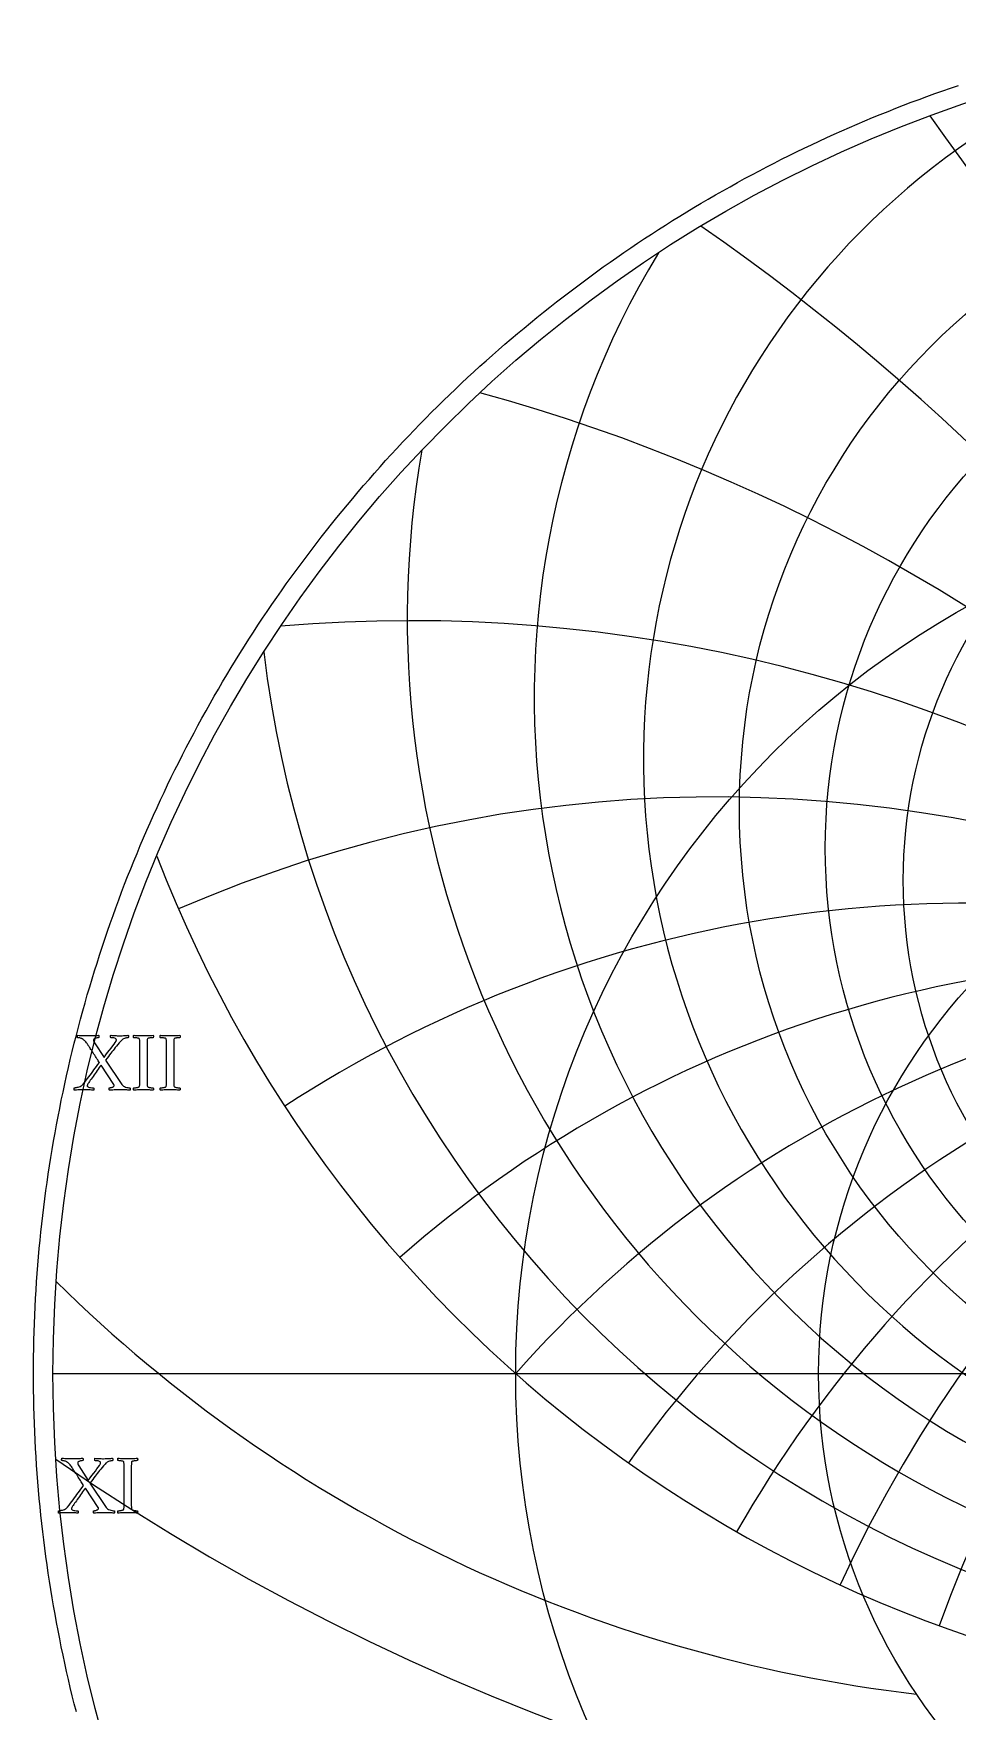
# Model space of a CAD drawing. Header units: millimetres. Extents: x -69 to 69, y -69 to 71.
# Drawn here: x -69.4 to -22.2, y -17.2 to 68.4 of the extents above; entities that cross this region are included whole.
import ezdxf

# ---------------------------------------------------------------- set-up
doc = ezdxf.new("R2010")
doc.units = ezdxf.units.MM
for name, color, linetype in [('CUT_OUTER', 1, 'Continuous'), ('ENGRAVE', 7, 'Continuous'), ('ENGRAVE_FINE', 8, 'Continuous'), ('TEXT', 5, 'Continuous')]:
    doc.layers.add(name, color=color, linetype=linetype)

msp = doc.modelspace()

# ---------------------------------------------------------------- linework, layer by layer
at = {"layer": 'CUT_OUTER'}
msp.add_lwpolyline([(-67.2057, -17.2731), (-67.3105, -16.8604), (-67.4127, -16.4471), (-67.5123, -16.0331), (-67.6094, -15.6186), (-67.704, -15.2034), (-67.796, -14.7877), (-67.8854, -14.3715), (-67.9723, -13.9547), (-68.0567, -13.5373), (-68.1385, -13.1195), (-68.2177, -12.7011), (-68.2943, -12.2823), (-68.3684, -11.863), (-68.4399, -11.4433), (-68.5088, -11.0232), (-68.5752, -10.6026), (-68.639, -10.1816), (-68.7001, -9.7603), (-68.7587, -9.3386), (-68.8147, -8.9165), (-68.8682, -8.4941), (-68.919, -8.0713), (-68.9672, -7.6483), (-69.0128, -7.225), (-69.0559, -6.8014), (-69.0963, -6.3776), (-69.1341, -5.9535), (-69.1694, -5.5292), (-69.202, -5.1046), (-69.232, -4.6799), (-69.2594, -4.255), (-69.2842, -3.83), (-69.3064, -3.4048), (-69.326, -2.9795), (-69.343, -2.5541), (-69.3573, -2.1285), (-69.3691, -1.7029), (-69.3782, -1.2772), (-69.3848, -0.8515), (-69.3887, -0.4258), (-69.39, 0), (-69.3887, 0.4258), (-69.3848, 0.8515), (-69.3782, 1.2772), (-69.3691, 1.7029), (-69.3573, 2.1285), (-69.343, 2.5541), (-69.326, 2.9795), (-69.3064, 3.4048), (-69.2842, 3.83), (-69.2594, 4.255), (-69.232, 4.6799), (-69.202, 5.1046), (-69.1694, 5.5292), (-69.1341, 5.9535), (-69.0963, 6.3776), (-69.0559, 6.8014), (-69.0128, 7.225), (-68.9672, 7.6483), (-68.919, 8.0713), (-68.8682, 8.4941), (-68.8147, 8.9165), (-68.7587, 9.3386), (-68.7001, 9.7603), (-68.639, 10.1816), (-68.5752, 10.6026), (-68.5088, 11.0232), (-68.4399, 11.4433), (-68.3684, 11.863), (-68.2943, 12.2823), (-68.2177, 12.7011), (-68.1385, 13.1195), (-68.0567, 13.5373), (-67.9723, 13.9547), (-67.8854, 14.3715), (-67.796, 14.7877), (-67.704, 15.2034), (-67.6094, 15.6186), (-67.5123, 16.0331), (-67.4127, 16.4471), (-67.3105, 16.8604), (-67.2057, 17.2731), (-67.0985, 17.6851), (-66.9887, 18.0965), (-66.8764, 18.5072), (-66.7616, 18.9172), (-66.6443, 19.3265), (-66.5244, 19.735), (-66.4021, 20.1429), (-66.2772, 20.5499), (-66.1499, 20.9562), (-66.0201, 21.3617), (-65.8878, 21.7664), (-65.753, 22.1702), (-65.6157, 22.5733), (-65.476, 22.9755), (-65.3337, 23.3768), (-65.1891, 23.7772), (-65.042, 24.1768), (-64.8924, 24.5754), (-64.7404, 24.9731), (-64.5859, 25.3699), (-64.429, 25.7657), (-64.2697, 26.1605), (-64.108, 26.5544), (-63.9439, 26.9473), (-63.7773, 27.3391), (-63.6084, 27.7299), (-63.437, 28.1197), (-63.2633, 28.5084), (-63.0872, 28.896), (-62.9087, 29.2826), (-62.7278, 29.668), (-62.5446, 30.0524), (-62.359, 30.4356), (-62.1711, 30.8176), (-61.9808, 31.1985), (-61.7882, 31.5783), (-61.5933, 31.9568), (-61.3961, 32.3341), (-61.1965, 32.7102), (-60.9947, 33.0851), (-60.7905, 33.4587), (-60.5841, 33.8311), (-60.3753, 34.2022), (-60.1643, 34.572), (-59.9511, 34.9405), (-59.7356, 35.3077), (-59.5178, 35.6736), (-59.2978, 36.0381), (-59.0755, 36.4013), (-58.8511, 36.7631), (-58.6244, 37.1235), (-58.3955, 37.4825), (-58.1644, 37.8401), (-57.9311, 38.1963), (-57.6957, 38.551), (-57.458, 38.9043), (-57.2183, 39.2561), (-56.9763, 39.6065), (-56.7322, 39.9553), (-56.486, 40.3027), (-56.2376, 40.6485), (-55.9872, 40.9928), (-55.7346, 41.3356), (-55.4799, 41.6768), (-55.2231, 42.0164), (-54.9643, 42.3545), (-54.7034, 42.6909), (-54.4404, 43.0258), (-54.1754, 43.359), (-53.9083, 43.6906), (-53.6392, 44.0205), (-53.3681, 44.3488), (-53.095, 44.6755), (-52.8198, 45.0004), (-52.5427, 45.3237), (-52.2636, 45.6452), (-51.9826, 45.965), (-51.6996, 46.2831), (-51.4146, 46.5995), (-51.1277, 46.9141), (-50.8389, 47.2269), (-50.5481, 47.538), (-50.2555, 47.8472), (-49.961, 48.1547), (-49.6646, 48.4603), (-49.3663, 48.7642), (-49.0661, 49.0661), (-48.7642, 49.3663), (-48.4603, 49.6646), (-48.1547, 49.961), (-47.8472, 50.2555), (-47.538, 50.5481), (-47.2269, 50.8389), (-46.9141, 51.1277), (-46.5995, 51.4146), (-46.2831, 51.6996), (-45.965, 51.9826), (-45.6452, 52.2636), (-45.3237, 52.5427), (-45.0004, 52.8198), (-44.6755, 53.095), (-44.3488, 53.3681), (-44.0205, 53.6392), (-43.6906, 53.9083), (-43.359, 54.1754), (-43.0258, 54.4404), (-42.6909, 54.7034), (-42.3545, 54.9643), (-42.0164, 55.2231), (-41.6768, 55.4799), (-41.3356, 55.7346), (-40.9928, 55.9872), (-40.6485, 56.2376), (-40.3027, 56.486), (-39.9553, 56.7322), (-39.6065, 56.9763), (-39.2561, 57.2183), (-38.9043, 57.458), (-38.551, 57.6957), (-38.1963, 57.9311), (-37.8401, 58.1644), (-37.4825, 58.3955), (-37.1235, 58.6244), (-36.7631, 58.8511), (-36.4013, 59.0755), (-36.0381, 59.2978), (-35.6736, 59.5178), (-35.3077, 59.7356), (-34.9405, 59.9511), (-34.572, 60.1643), (-34.2022, 60.3753), (-33.8311, 60.5841), (-33.4587, 60.7905), (-33.0851, 60.9947), (-32.7102, 61.1965), (-32.3341, 61.3961), (-31.9568, 61.5933), (-31.5783, 61.7882), (-31.1985, 61.9808), (-30.8176, 62.1711), (-30.4356, 62.359), (-30.0524, 62.5446), (-29.668, 62.7278), (-29.2826, 62.9087), (-28.896, 63.0872), (-28.5084, 63.2633), (-28.1197, 63.437), (-27.7299, 63.6084), (-27.3391, 63.7773), (-26.9473, 63.9439), (-26.5544, 64.108), (-26.1605, 64.2697), (-25.7657, 64.429), (-25.3699, 64.5859), (-24.9731, 64.7404), (-24.5754, 64.8924), (-24.1768, 65.042), (-23.7772, 65.1891), (-23.3768, 65.3337), (-22.9755, 65.476), (-22.5733, 65.6157), (-22.1702, 65.753)], dxfattribs=at)
at = {"layer": 'ENGRAVE'}
msp.add_lwpolyline([(-68.4, 0), (68.4, 0)], dxfattribs=at)
for centre, radius in [((0, 0), 68.4), ((0, 28.8432), 33.3517), ((0, 26.8182), 28.9689), ((0, 25.1801), 24.9848), ((0, 0), 44.7739), ((0, 0), 29.3085)]:
    msp.add_circle(centre, radius, dxfattribs=at)
for centre, radius, start, end in [((0, 31.3587), 38.2501, 111.493933, 68.506067), ((0, 34.5126), 43.8255, 148.806638, 31.193362), ((0, 38.5209), 50.3089, 170.139991, 9.860009), ((0, 43.7121), 58.0444, 186.805648, 353.194352), ((0, 50.6077), 67.571, 200.977233, 339.022767), ((0, -39.6126), 59.7818, 41.5, 138.5), ((0, -39.6126), 59.7818, 41.5, 138.5), ((-15.5914, 58.1879), 75.0575, 225.458232, 263.32412)]:
    msp.add_arc(centre, radius, start, end, dxfattribs=at)
at = {"layer": 'ENGRAVE_FINE'}
for centre, radius, start, end in [((-164.2491, -39.6126), 174.7903, 7.643853, 36.432876), ((-164.2491, -39.6126), 174.7903, 7.643853, 36.432876), ((-103.5451, -39.6126), 119.5636, 11.59326, 55.206839), ((-103.5451, -39.6126), 119.5636, 11.59326, 55.206839), ((-71.2452, -39.6126), 93.004, 15.702685, 74.635415), ((-71.2452, -39.6126), 93.004, 15.702685, 74.635415), ((-50.1629, -39.6126), 78.0396, 20.037916, 94.860474), ((-50.1629, -39.6126), 78.0396, 20.037916, 94.860474), ((50.1629, -39.6126), 78.0396, 85.139526, 159.962084), ((50.1629, -39.6126), 78.0396, 85.139526, 159.962084), ((-34.515, -39.6126), 69.0301, 24.676911, 113.452999), ((-34.515, -39.6126), 69.0301, 24.676911, 113.452999), ((34.515, -39.6126), 69.0301, 66.547001, 155.323089), ((34.515, -39.6126), 69.0301, 66.547001, 155.323089), ((-21.7588, -39.6126), 63.6185, 29.714957, 123.166409), ((-21.7588, -39.6126), 63.6185, 29.714957, 123.166409), ((21.7588, -39.6126), 63.6185, 56.833591, 150.285043), ((21.7588, -39.6126), 63.6185, 56.833591, 150.285043), ((-10.5411, -39.6126), 60.704, 35.271588, 131.400216), ((-10.5411, -39.6126), 60.704, 35.271588, 131.400216), ((10.5411, -39.6126), 60.704, 48.599784, 144.728412), ((10.5411, -39.6126), 60.704, 48.599784, 144.728412), ((0, 94.8342), 120.4247, 235.470784, 304.529216)]:
    msp.add_arc(centre, radius, start, end, dxfattribs=at)
at = {"layer": 'TEXT'}
for points in [[(-66.6077, 17.2484), (-66.5316, 17.2488), (-66.4588, 17.2501), (-66.3892, 17.2521), (-66.3229, 17.2549), (-66.2584, 17.258), (-66.1945, 17.2608), (-66.1312, 17.2634), (-66.0683, 17.2657), (-66.0646, 17.2549), (-66.0619, 17.2398), (-66.0602, 17.2204), (-66.0597, 17.1967), (-66.0608, 17.174), (-66.064, 17.1578), (-66.0694, 17.1481), (-66.077, 17.1449), (-66.0939, 17.1442), (-66.1147, 17.1422), (-66.1393, 17.1388), (-66.1676, 17.1341), (-66.1972, 17.1276), (-66.2258, 17.119), (-66.2533, 17.1082), (-66.2798, 17.0953), (-66.3024, 17.0795), (-66.3186, 17.0602), (-66.3283, 17.0374), (-66.3315, 17.0111), (-66.3283, 16.9855), (-66.3186, 16.9561), (-66.3024, 16.9229), (-66.2798, 16.886), (-65.7922, 16.1352), (-65.6983, 16.2606), (-65.6066, 16.3822), (-65.5171, 16.5001), (-65.4297, 16.6142), (-65.3494, 16.7201), (-65.2809, 16.8137), (-65.2242, 16.8949), (-65.1795, 16.9637), (-65.1737, 16.9744), (-65.1692, 16.9852), (-65.1661, 16.996), (-65.1644, 17.0068), (-65.1634, 17.0165), (-65.1628, 17.0241), (-65.1623, 17.0295), (-65.1622, 17.0327), (-65.1654, 17.0483), (-65.1752, 17.0651), (-65.1913, 17.0829), (-65.214, 17.1017), (-65.2477, 17.1187), (-65.297, 17.1309), (-65.362, 17.1381), (-65.4427, 17.1406), (-65.4485, 17.1456), (-65.4529, 17.1562), (-65.456, 17.1725), (-65.4578, 17.1945), (-65.4582, 17.2176), (-65.4572, 17.2371), (-65.4549, 17.2532), (-65.4513, 17.2657), (-65.3905, 17.2615), (-65.3332, 17.2576), (-65.2794, 17.254), (-65.2291, 17.2506), (-65.1793, 17.2478), (-65.1272, 17.2457), (-65.0725, 17.2445), (-65.0155, 17.2441), (-64.9368, 17.2447), (-64.8645, 17.2463), (-64.7987, 17.249), (-64.7394, 17.2528), (-64.6857, 17.2568), (-64.6369, 17.2603), (-64.5929, 17.2633), (-64.5538, 17.2657), (-64.5499, 17.2555), (-64.5468, 17.242), (-64.5445, 17.2252), (-64.543, 17.2053), (-64.5434, 17.1851), (-64.5468, 17.1675), (-64.5531, 17.1527), (-64.5624, 17.1406), (-64.5742, 17.1399), (-64.5921, 17.1379), (-64.6162, 17.1345), (-64.6466, 17.1298), (-64.6808, 17.1228), (-64.7167, 17.1125), (-64.7542, 17.099), (-64.7933, 17.0823), (-64.8323, 17.0617), (-64.8693, 17.0365), (-64.9045, 17.0067), (-64.9378, 16.9723), (-65.0151, 16.8784), (-65.0872, 16.7911), (-65.1543, 16.7102), (-65.2161, 16.6357), (-65.2751, 16.5643), (-65.3332, 16.4923), (-65.3905, 16.4197), (-65.447, 16.3466), (-65.5055, 16.2698), (-65.5689, 16.1859), (-65.6371, 16.095), (-65.7102, 15.9971), (-64.8817, 14.7545), (-64.8475, 14.7124), (-64.8052, 14.6768), (-64.7547, 14.6477), (-64.6962, 14.625), (-64.635, 14.608), (-64.5765, 14.5959), (-64.5206, 14.5886), (-64.4675, 14.5862), (-64.462, 14.5757), (-64.4584, 14.5614), (-64.4566, 14.5433), (-64.4567, 14.5215), (-64.4579, 14.5002), (-64.4594, 14.4837), (-64.4612, 14.4721), (-64.4632, 14.4654), (-64.5236, 14.4695), (-64.5797, 14.4735), (-64.6315, 14.4771), (-64.6789, 14.4805), (-64.7267, 14.4833), (-64.7793, 14.4853), (-64.8367, 14.4865), (-64.899, 14.4869), (-64.9846, 14.4865), (-65.0646, 14.4853), (-65.1389, 14.4833), (-65.2075, 14.4805), (-65.2761, 14.4771), (-65.3504, 14.4735), (-65.4304, 14.4695), (-65.516, 14.4654), (-65.5236, 14.4762), (-65.529, 14.4913), (-65.5322, 14.5107), (-65.5333, 14.5344), (-65.5322, 14.5571), (-65.529, 14.5732), (-65.5236, 14.5829), (-65.516, 14.5862), (-65.5011, 14.587), (-65.482, 14.5894), (-65.459, 14.5935), (-65.4319, 14.5991), (-65.4032, 14.6065), (-65.3753, 14.6158), (-65.3482, 14.627), (-65.3219, 14.6401), (-65.2992, 14.6548), (-65.283, 14.6709), (-65.2733, 14.6883), (-65.2701, 14.707), (-65.2705, 14.7117), (-65.2717, 14.7172), (-65.2737, 14.7236), (-65.2766, 14.7307), (-65.2799, 14.7379), (-65.2836, 14.7442), (-65.2875, 14.7497), (-65.2917, 14.7545), (-65.9346, 15.7469), (-65.983, 15.6826), (-66.0333, 15.6147), (-66.0855, 15.5434), (-66.1395, 15.4686), (-66.1941, 15.3924), (-66.2479, 15.317), (-66.3009, 15.2424), (-66.3531, 15.1687), (-66.403, 15.0975), (-66.4491, 15.0306), (-66.4915, 14.968), (-66.53, 14.9098), (-66.5637, 14.858), (-66.5915, 14.8149), (-66.6133, 14.7804), (-66.6293, 14.7545), (-66.6317, 14.7496), (-66.6346, 14.7437), (-66.6382, 14.7367), (-66.6422, 14.7286), (-66.646, 14.7197), (-66.6487, 14.7102), (-66.6503, 14.7003), (-66.6508, 14.6897), (-66.6462, 14.6707), (-66.6325, 14.6525), (-66.6096, 14.6351), (-66.5775, 14.6185), (-66.5343, 14.6044), (-66.4782, 14.5943), (-66.4092, 14.5882), (-66.3272, 14.5862), (-66.3214, 14.5757), (-66.317, 14.5614), (-66.3139, 14.5433), (-66.3121, 14.5215), (-66.3117, 14.5002), (-66.3127, 14.4837), (-66.3149, 14.4721), (-66.3186, 14.4654), (-66.3771, 14.4695), (-66.4362, 14.4735), (-66.4958, 14.4771), (-66.5559, 14.4805), (-66.616, 14.4833), (-66.6756, 14.4853), (-66.7347, 14.4865), (-66.7932, 14.4869), (-66.8722, 14.4865), (-66.9453, 14.4853), (-67.0125, 14.4833), (-67.0737, 14.4805), (-67.1325, 14.4771), (-67.1923, 14.4735), (-67.2533, 14.4695), (-67.3153, 14.4654), (-67.3187, 14.4776), (-67.3202, 14.4929), (-67.3198, 14.5111), (-67.3175, 14.5322), (-67.3144, 14.5526), (-67.3115, 14.5684), (-67.309, 14.5796), (-67.3067, 14.5862), (-67.2936, 14.5871), (-67.2716, 14.59), (-67.2407, 14.5947), (-67.201, 14.6013), (-67.1559, 14.6105), (-67.1093, 14.6229), (-67.061, 14.6385), (-67.0111, 14.6574), (-66.9633, 14.6799), (-66.921, 14.7065), (-66.8845, 14.7371), (-66.8536, 14.7717), (-66.7757, 14.8731), (-66.7015, 14.9702), (-66.6311, 15.063), (-66.5645, 15.1514), (-66.4999, 15.2379), (-66.4356, 15.3246), (-66.3716, 15.4115), (-66.3078, 15.4988), (-66.2427, 15.5879), (-66.1746, 15.6805), (-66.1035, 15.7767), (-66.0295, 15.8763), (-66.055, 15.9174), (-66.084, 15.9632), (-66.1165, 16.0135), (-66.1525, 16.0683), (-66.1905, 16.1262), (-66.2291, 16.1854), (-66.2682, 16.2459), (-66.3078, 16.3078), (-66.3472, 16.3693), (-66.3855, 16.4286), (-66.4227, 16.4858), (-66.4588, 16.5408), (-66.4928, 16.5923), (-66.5235, 16.639), (-66.551, 16.6808), (-66.5753, 16.7177), (-66.5951, 16.7479), (-66.6093, 16.7695), (-66.6178, 16.7824), (-66.6206, 16.7868), (-66.6547, 16.8399), (-66.688, 16.8871), (-66.7205, 16.9283), (-66.7522, 16.9637), (-66.785, 16.9952), (-66.8207, 17.0251), (-66.8594, 17.0535), (-66.9011, 17.0802), (-66.9301, 17.0962), (-66.961, 17.1098), (-66.9937, 17.121), (-67.0284, 17.1298), (-67.062, 17.1364), (-67.0915, 17.1411), (-67.117, 17.1439), (-67.1384, 17.1449), (-67.146, 17.1481), (-67.1514, 17.1578), (-67.1546, 17.174), (-67.1557, 17.1967), (-67.1546, 17.2204), (-67.1514, 17.2398), (-67.146, 17.2549), (-67.1384, 17.2657), (-67.0636, 17.2634), (-66.9944, 17.2608), (-66.9309, 17.258), (-66.873, 17.2549), (-66.8152, 17.2521), (-66.7517, 17.2501), (-66.6825, 17.2488), (-66.6077, 17.2484)], [(-63.7771, 17.2484), (-63.715, 17.2488), (-63.6536, 17.2501), (-63.5931, 17.2521), (-63.5334, 17.2549), (-63.4734, 17.258), (-63.412, 17.2608), (-63.3493, 17.2634), (-63.2853, 17.2657), (-63.2778, 17.2555), (-63.2729, 17.242), (-63.2703, 17.2252), (-63.2702, 17.2053), (-63.2719, 17.1853), (-63.275, 17.1686), (-63.2795, 17.1551), (-63.2853, 17.1449), (-63.3009, 17.1445), (-63.3219, 17.1433), (-63.3484, 17.1412), (-63.3802, 17.1384), (-63.4142, 17.1348), (-63.4471, 17.1303), (-63.4789, 17.1251), (-63.5096, 17.119), (-63.5366, 17.1117), (-63.5571, 17.1028), (-63.5711, 17.0923), (-63.5787, 17.0802), (-63.5845, 17.057), (-63.5889, 17.0305), (-63.592, 17.0009), (-63.5938, 16.968), (-63.5947, 16.9326), (-63.5954, 16.8957), (-63.5958, 16.8571), (-63.5959, 16.817), (-63.5959, 16.8105), (-63.5959, 16.804), (-63.5959, 16.7975), (-63.5959, 16.7911), (-63.5959, 16.7846), (-63.5959, 16.7781), (-63.5959, 16.7716), (-63.5959, 16.7652), (-63.5959, 14.9659), (-63.5959, 14.9594), (-63.5959, 14.9529), (-63.5959, 14.9465), (-63.5959, 14.94), (-63.5959, 14.9335), (-63.5959, 14.9271), (-63.5959, 14.9206), (-63.5959, 14.9141), (-63.5958, 14.8741), (-63.5954, 14.8359), (-63.5947, 14.7996), (-63.5938, 14.7652), (-63.592, 14.7333), (-63.5889, 14.7043), (-63.5845, 14.6783), (-63.5787, 14.6552), (-63.5711, 14.6447), (-63.5571, 14.6347), (-63.5366, 14.6253), (-63.5096, 14.6164), (-63.4789, 14.6084), (-63.4471, 14.6018), (-63.4142, 14.5966), (-63.3802, 14.5927), (-63.3484, 14.5898), (-63.3219, 14.5878), (-63.3009, 14.5866), (-63.2853, 14.5862), (-63.2795, 14.5759), (-63.275, 14.5625), (-63.2719, 14.5457), (-63.2702, 14.5258), (-63.2703, 14.5058), (-63.2729, 14.4891), (-63.2778, 14.4756), (-63.2853, 14.4654), (-63.3493, 14.4695), (-63.412, 14.4735), (-63.4734, 14.4771), (-63.5334, 14.4805), (-63.5931, 14.4833), (-63.6536, 14.4853), (-63.715, 14.4865), (-63.7771, 14.4869), (-63.8378, 14.4865), (-63.899, 14.4853), (-63.9608, 14.4833), (-64.0231, 14.4805), (-64.0859, 14.4771), (-64.1493, 14.4735), (-64.2132, 14.4695), (-64.2777, 14.4654), (-64.2851, 14.4756), (-64.2901, 14.4891), (-64.2926, 14.5058), (-64.2928, 14.5258), (-64.291, 14.5457), (-64.2879, 14.5625), (-64.2835, 14.5759), (-64.2777, 14.5862), (-64.262, 14.5866), (-64.241, 14.5878), (-64.2146, 14.5898), (-64.1827, 14.5927), (-64.1486, 14.5966), (-64.1153, 14.6018), (-64.0828, 14.6084), (-64.0511, 14.6164), (-64.0235, 14.6253), (-64.0031, 14.6347), (-63.9901, 14.6447), (-63.9843, 14.6552), (-63.9766, 14.683), (-63.9708, 14.7146), (-63.9669, 14.7499), (-63.9648, 14.789), (-63.9639, 14.8308), (-63.9632, 14.8742), (-63.9628, 14.9192), (-63.9627, 14.9659), (-63.9627, 16.7652), (-63.9628, 16.812), (-63.9632, 16.8574), (-63.9639, 16.9015), (-63.9648, 16.9442), (-63.9669, 16.9843), (-63.9708, 17.0203), (-63.9766, 17.0522), (-63.9843, 17.0802), (-63.9901, 17.0923), (-64.0031, 17.1028), (-64.0235, 17.1117), (-64.0511, 17.119), (-64.0828, 17.1251), (-64.1153, 17.1303), (-64.1486, 17.1348), (-64.1827, 17.1384), (-64.2146, 17.1412), (-64.241, 17.1433), (-64.262, 17.1445), (-64.2777, 17.1449), (-64.2835, 17.1551), (-64.2879, 17.1686), (-64.291, 17.1853), (-64.2928, 17.2053), (-64.2926, 17.2252), (-64.2901, 17.242), (-64.2851, 17.2555), (-64.2777, 17.2657), (-64.2132, 17.2634), (-64.1493, 17.2608), (-64.0859, 17.258), (-64.0231, 17.2549), (-63.9608, 17.2521), (-63.899, 17.2501), (-63.8378, 17.2488), (-63.7771, 17.2484)], [(-62.4137, 17.2484), (-62.3515, 17.2488), (-62.2901, 17.2501), (-62.2296, 17.2521), (-62.1699, 17.2549), (-62.1099, 17.258), (-62.0485, 17.2608), (-61.9858, 17.2634), (-61.9218, 17.2657), (-61.9144, 17.2555), (-61.9094, 17.242), (-61.9068, 17.2252), (-61.9067, 17.2053), (-61.9084, 17.1853), (-61.9115, 17.1686), (-61.916, 17.1551), (-61.9218, 17.1449), (-61.9374, 17.1445), (-61.9584, 17.1433), (-61.9849, 17.1412), (-62.0167, 17.1384), (-62.0507, 17.1348), (-62.0836, 17.1303), (-62.1154, 17.1251), (-62.1461, 17.119), (-62.1731, 17.1117), (-62.1936, 17.1028), (-62.2076, 17.0923), (-62.2152, 17.0802), (-62.221, 17.057), (-62.2254, 17.0305), (-62.2285, 17.0009), (-62.2303, 16.968), (-62.2312, 16.9326), (-62.2319, 16.8957), (-62.2323, 16.8571), (-62.2324, 16.817), (-62.2324, 16.8105), (-62.2324, 16.804), (-62.2324, 16.7975), (-62.2324, 16.7911), (-62.2324, 16.7846), (-62.2324, 16.7781), (-62.2324, 16.7716), (-62.2324, 16.7652), (-62.2324, 14.9659), (-62.2324, 14.9594), (-62.2324, 14.9529), (-62.2324, 14.9465), (-62.2324, 14.94), (-62.2324, 14.9335), (-62.2324, 14.9271), (-62.2324, 14.9206), (-62.2324, 14.9141), (-62.2323, 14.8741), (-62.2319, 14.8359), (-62.2312, 14.7996), (-62.2303, 14.7652), (-62.2285, 14.7333), (-62.2254, 14.7043), (-62.221, 14.6783), (-62.2152, 14.6552), (-62.2076, 14.6447), (-62.1936, 14.6347), (-62.1731, 14.6253), (-62.1461, 14.6164), (-62.1154, 14.6084), (-62.0836, 14.6018), (-62.0507, 14.5966), (-62.0167, 14.5927), (-61.9849, 14.5898), (-61.9584, 14.5878), (-61.9374, 14.5866), (-61.9218, 14.5862), (-61.916, 14.5759), (-61.9115, 14.5625), (-61.9084, 14.5457), (-61.9067, 14.5258), (-61.9068, 14.5058), (-61.9094, 14.4891), (-61.9144, 14.4756), (-61.9218, 14.4654), (-61.9858, 14.4695), (-62.0485, 14.4735), (-62.1099, 14.4771), (-62.1699, 14.4805), (-62.2296, 14.4833), (-62.2901, 14.4853), (-62.3515, 14.4865), (-62.4137, 14.4869), (-62.4743, 14.4865), (-62.5356, 14.4853), (-62.5973, 14.4833), (-62.6596, 14.4805), (-62.7224, 14.4771), (-62.7858, 14.4735), (-62.8497, 14.4695), (-62.9142, 14.4654), (-62.9216, 14.4756), (-62.9266, 14.4891), (-62.9291, 14.5058), (-62.9293, 14.5258), (-62.9275, 14.5457), (-62.9244, 14.5625), (-62.92, 14.5759), (-62.9142, 14.5862), (-62.8985, 14.5866), (-62.8775, 14.5878), (-62.8511, 14.5898), (-62.8193, 14.5927), (-62.7851, 14.5966), (-62.7518, 14.6018), (-62.7193, 14.6084), (-62.6877, 14.6164), (-62.66, 14.6253), (-62.6396, 14.6347), (-62.6266, 14.6447), (-62.6208, 14.6552), (-62.6131, 14.683), (-62.6073, 14.7146), (-62.6034, 14.7499), (-62.6014, 14.789), (-62.6004, 14.8308), (-62.5997, 14.8742), (-62.5993, 14.9192), (-62.5992, 14.9659), (-62.5992, 16.7652), (-62.5993, 16.812), (-62.5997, 16.8574), (-62.6004, 16.9015), (-62.6014, 16.9442), (-62.6034, 16.9843), (-62.6073, 17.0203), (-62.6131, 17.0522), (-62.6208, 17.0802), (-62.6266, 17.0923), (-62.6396, 17.1028), (-62.66, 17.1117), (-62.6877, 17.119), (-62.7193, 17.1251), (-62.7518, 17.1303), (-62.7851, 17.1348), (-62.8193, 17.1384), (-62.8511, 17.1412), (-62.8775, 17.1433), (-62.8985, 17.1445), (-62.9142, 17.1449), (-62.92, 17.1551), (-62.9244, 17.1686), (-62.9275, 17.1853), (-62.9293, 17.2053), (-62.9291, 17.2252), (-62.9266, 17.242), (-62.9216, 17.2555), (-62.9142, 17.2657), (-62.8497, 17.2634), (-62.7858, 17.2608), (-62.7224, 17.258), (-62.6596, 17.2549), (-62.5973, 17.2521), (-62.5356, 17.2501), (-62.4743, 17.2488), (-62.4137, 17.2484)], [(-67.4102, -4.3409), (-67.3342, -4.3405), (-67.2614, -4.3393), (-67.1918, -4.3373), (-67.1254, -4.3345), (-67.061, -4.3314), (-66.9971, -4.3285), (-66.9337, -4.326), (-66.8709, -4.3237), (-66.8671, -4.3345), (-66.8644, -4.3496), (-66.8628, -4.369), (-66.8622, -4.3927), (-66.8633, -4.4154), (-66.8666, -4.4315), (-66.8719, -4.4413), (-66.8795, -4.4445), (-66.8965, -4.4452), (-66.9173, -4.4472), (-66.9418, -4.4506), (-66.9701, -4.4553), (-66.9998, -4.4618), (-67.0284, -4.4704), (-67.0559, -4.4812), (-67.0823, -4.4941), (-67.105, -4.5099), (-67.1211, -4.5292), (-67.1308, -4.552), (-67.1341, -4.5783), (-67.1308, -4.6039), (-67.1211, -4.6333), (-67.105, -4.6664), (-67.0823, -4.7034), (-66.5947, -5.4542), (-66.5009, -5.3288), (-66.4092, -5.2071), (-66.3196, -5.0893), (-66.2323, -4.9752), (-66.1519, -4.8692), (-66.0834, -4.7757), (-66.0268, -4.6945), (-65.982, -4.6257), (-65.9762, -4.6149), (-65.9718, -4.6041), (-65.9687, -4.5934), (-65.9669, -4.5826), (-65.966, -4.5729), (-65.9653, -4.5653), (-65.9649, -4.5599), (-65.9648, -4.5567), (-65.968, -4.541), (-65.9777, -4.5243), (-65.9939, -4.5065), (-66.0165, -4.4876), (-66.0502, -4.4707), (-66.0996, -4.4585), (-66.1646, -4.4512), (-66.2452, -4.4488), (-66.251, -4.4438), (-66.2555, -4.4332), (-66.2586, -4.4168), (-66.2603, -4.3949), (-66.2607, -4.3718), (-66.2598, -4.3523), (-66.2575, -4.3362), (-66.2538, -4.3237), (-66.193, -4.3279), (-66.1357, -4.3318), (-66.0819, -4.3354), (-66.0316, -4.3388), (-65.9819, -4.3416), (-65.9297, -4.3436), (-65.8751, -4.3448), (-65.818, -4.3453), (-65.7393, -4.3447), (-65.667, -4.3431), (-65.6012, -4.3404), (-65.5419, -4.3366), (-65.4882, -4.3326), (-65.4394, -4.3291), (-65.3955, -4.3261), (-65.3564, -4.3237), (-65.3525, -4.3339), (-65.3494, -4.3474), (-65.3471, -4.3641), (-65.3456, -4.3841), (-65.346, -4.4043), (-65.3494, -4.4218), (-65.3557, -4.4367), (-65.365, -4.4488), (-65.3767, -4.4495), (-65.3947, -4.4515), (-65.4188, -4.4549), (-65.4491, -4.4596), (-65.4834, -4.4666), (-65.5192, -4.4769), (-65.5567, -4.4903), (-65.5958, -4.5071), (-65.6348, -4.5277), (-65.6719, -4.5529), (-65.7071, -4.5827), (-65.7404, -4.6171), (-65.8176, -4.7109), (-65.8898, -4.7983), (-65.9568, -4.8792), (-66.0187, -4.9536), (-66.0776, -5.0251), (-66.1357, -5.0971), (-66.193, -5.1697), (-66.2495, -5.2427), (-66.3081, -5.3196), (-66.3714, -5.4035), (-66.4397, -5.4943), (-66.5127, -5.5922), (-65.6843, -6.8349), (-65.65, -6.877), (-65.6077, -6.9126), (-65.5573, -6.9417), (-65.4988, -6.9644), (-65.4375, -6.9813), (-65.379, -6.9935), (-65.3232, -7.0008), (-65.2701, -7.0032), (-65.2645, -7.0137), (-65.2609, -7.028), (-65.2591, -7.0461), (-65.2593, -7.0679), (-65.2605, -7.0892), (-65.262, -7.1057), (-65.2637, -7.1173), (-65.2658, -7.124), (-65.3262, -7.1198), (-65.3823, -7.1159), (-65.434, -7.1123), (-65.4815, -7.1089), (-65.5292, -7.1061), (-65.5818, -7.1041), (-65.6393, -7.1028), (-65.7015, -7.1024), (-65.7872, -7.1028), (-65.8671, -7.1041), (-65.9414, -7.1061), (-66.0101, -7.1089), (-66.0787, -7.1123), (-66.153, -7.1159), (-66.2329, -7.1198), (-66.3186, -7.124), (-66.3261, -7.1132), (-66.3315, -7.0981), (-66.3348, -7.0787), (-66.3358, -7.055), (-66.3348, -7.0323), (-66.3315, -7.0161), (-66.3261, -7.0064), (-66.3186, -7.0032), (-66.3036, -7.0024), (-66.2846, -7), (-66.2615, -6.9959), (-66.2344, -6.9902), (-66.2057, -6.9828), (-66.1778, -6.9735), (-66.1507, -6.9623), (-66.1244, -6.9493), (-66.1018, -6.9346), (-66.0856, -6.9185), (-66.0759, -6.9011), (-66.0726, -6.8824), (-66.073, -6.8777), (-66.0742, -6.8721), (-66.0763, -6.8658), (-66.0791, -6.8586), (-66.0825, -6.8515), (-66.0861, -6.8452), (-66.09, -6.8396), (-66.0942, -6.8349), (-66.7371, -5.8425), (-66.7855, -5.9068), (-66.8358, -5.9746), (-66.888, -6.046), (-66.9421, -6.1208), (-66.9967, -6.197), (-67.0505, -6.2724), (-67.1035, -6.3469), (-67.1556, -6.4207), (-67.2055, -6.4919), (-67.2517, -6.5588), (-67.294, -6.6213), (-67.3326, -6.6796), (-67.3663, -6.7314), (-67.394, -6.7745), (-67.4159, -6.809), (-67.4318, -6.8349), (-67.4342, -6.8398), (-67.4372, -6.8457), (-67.4407, -6.8527), (-67.4447, -6.8608), (-67.4485, -6.8697), (-67.4512, -6.8791), (-67.4528, -6.8891), (-67.4534, -6.8996), (-67.4488, -6.9186), (-67.435, -6.9369), (-67.4121, -6.9542), (-67.38, -6.9708), (-67.3369, -6.985), (-67.2808, -6.9951), (-67.2117, -7.0012), (-67.1298, -7.0032), (-67.124, -7.0137), (-67.1195, -7.028), (-67.1164, -7.0461), (-67.1147, -7.0679), (-67.1143, -7.0892), (-67.1152, -7.1057), (-67.1175, -7.1173), (-67.1211, -7.124), (-67.1797, -7.1198), (-67.2387, -7.1159), (-67.2983, -7.1123), (-67.3584, -7.1089), (-67.4186, -7.1061), (-67.4782, -7.1041), (-67.5372, -7.1028), (-67.5958, -7.1024), (-67.6748, -7.1028), (-67.7479, -7.1041), (-67.815, -7.1061), (-67.8762, -7.1089), (-67.935, -7.1123), (-67.9949, -7.1159), (-68.0558, -7.1198), (-68.1179, -7.124), (-68.1212, -7.1117), (-68.1227, -7.0965), (-68.1223, -7.0783), (-68.12, -7.0571), (-68.1169, -7.0368), (-68.1141, -7.021), (-68.1115, -7.0098), (-68.1092, -7.0032), (-68.0961, -7.0022), (-68.0742, -6.9994), (-68.0433, -6.9947), (-68.0035, -6.9881), (-67.9585, -6.9789), (-67.9118, -6.9665), (-67.8636, -6.9509), (-67.8137, -6.932), (-67.7658, -6.9095), (-67.7236, -6.8829), (-67.687, -6.8523), (-67.6562, -6.8177), (-67.5782, -6.7163), (-67.5041, -6.6192), (-67.4337, -6.5264), (-67.3671, -6.4379), (-67.3025, -6.3515), (-67.2382, -6.2648), (-67.1741, -6.1778), (-67.1103, -6.0906), (-67.0452, -6.0015), (-66.9771, -5.9088), (-66.9061, -5.8127), (-66.832, -5.7131), (-66.8575, -5.6719), (-66.8865, -5.6262), (-66.919, -5.5759), (-66.955, -5.521), (-66.993, -5.4632), (-67.0316, -5.404), (-67.0707, -5.3435), (-67.1103, -5.2816), (-67.1497, -5.2201), (-67.188, -5.1608), (-67.2252, -5.1036), (-67.2614, -5.0486), (-67.2953, -4.9971), (-67.3261, -4.9504), (-67.3536, -4.9086), (-67.3779, -4.8717), (-67.3977, -4.8415), (-67.4118, -4.8199), (-67.4203, -4.8069), (-67.4232, -4.8026), (-67.4573, -4.7495), (-67.4906, -4.7023), (-67.5231, -4.661), (-67.5548, -4.6257), (-67.5875, -4.5942), (-67.6233, -4.5642), (-67.662, -4.5359), (-67.7036, -4.5092), (-67.7326, -4.4932), (-67.7635, -4.4795), (-67.7963, -4.4684), (-67.8309, -4.4596), (-67.8645, -4.453), (-67.894, -4.4483), (-67.9195, -4.4454), (-67.941, -4.4445), (-67.9485, -4.4413), (-67.9539, -4.4315), (-67.9571, -4.4154), (-67.9582, -4.3927), (-67.9571, -4.369), (-67.9539, -4.3496), (-67.9485, -4.3345), (-67.941, -4.3237), (-67.8661, -4.326), (-67.7969, -4.3285), (-67.7334, -4.3314), (-67.6756, -4.3345), (-67.6177, -4.3373), (-67.5542, -4.3393), (-67.4851, -4.3405), (-67.4102, -4.3409)], [(-64.5797, -4.3409), (-64.5175, -4.3405), (-64.4562, -4.3393), (-64.3956, -4.3373), (-64.3359, -4.3345), (-64.2759, -4.3314), (-64.2145, -4.3285), (-64.1518, -4.326), (-64.0878, -4.3237), (-64.0804, -4.3339), (-64.0754, -4.3474), (-64.0728, -4.3641), (-64.0727, -4.3841), (-64.0745, -4.404), (-64.0776, -4.4208), (-64.082, -4.4342), (-64.0878, -4.4445), (-64.1034, -4.4449), (-64.1245, -4.4461), (-64.1509, -4.4481), (-64.1827, -4.451), (-64.2167, -4.4546), (-64.2496, -4.4591), (-64.2814, -4.4643), (-64.3122, -4.4704), (-64.3391, -4.4777), (-64.3596, -4.4866), (-64.3737, -4.4971), (-64.3812, -4.5092), (-64.387, -4.5324), (-64.3915, -4.5588), (-64.3946, -4.5885), (-64.3963, -4.6214), (-64.3973, -4.6567), (-64.3979, -4.6937), (-64.3983, -4.7322), (-64.3985, -4.7724), (-64.3985, -4.7789), (-64.3985, -4.7854), (-64.3985, -4.7918), (-64.3985, -4.7983), (-64.3985, -4.8048), (-64.3985, -4.8113), (-64.3985, -4.8177), (-64.3985, -4.8242), (-64.3985, -6.6235), (-64.3985, -6.63), (-64.3985, -6.6364), (-64.3985, -6.6429), (-64.3985, -6.6494), (-64.3985, -6.6558), (-64.3985, -6.6623), (-64.3985, -6.6688), (-64.3985, -6.6753), (-64.3983, -6.7153), (-64.3979, -6.7535), (-64.3973, -6.7897), (-64.3963, -6.8241), (-64.3946, -6.8561), (-64.3915, -6.8851), (-64.387, -6.9111), (-64.3812, -6.9342), (-64.3737, -6.9447), (-64.3596, -6.9546), (-64.3391, -6.9641), (-64.3122, -6.973), (-64.2814, -6.9809), (-64.2496, -6.9875), (-64.2167, -6.9928), (-64.1827, -6.9967), (-64.1509, -6.9996), (-64.1245, -7.0016), (-64.1034, -7.0028), (-64.0878, -7.0032), (-64.082, -7.0134), (-64.0776, -7.0269), (-64.0745, -7.0436), (-64.0727, -7.0636), (-64.0728, -7.0836), (-64.0754, -7.1003), (-64.0804, -7.1138), (-64.0878, -7.124), (-64.1518, -7.1198), (-64.2145, -7.1159), (-64.2759, -7.1123), (-64.3359, -7.1089), (-64.3956, -7.1061), (-64.4562, -7.1041), (-64.5175, -7.1028), (-64.5797, -7.1024), (-64.6404, -7.1028), (-64.7016, -7.1041), (-64.7633, -7.1061), (-64.8256, -7.1089), (-64.8885, -7.1123), (-64.9518, -7.1159), (-65.0158, -7.1198), (-65.0802, -7.124), (-65.0876, -7.1138), (-65.0926, -7.1003), (-65.0952, -7.0836), (-65.0953, -7.0636), (-65.0936, -7.0436), (-65.0905, -7.0269), (-65.086, -7.0134), (-65.0802, -7.0032), (-65.0646, -7.0028), (-65.0435, -7.0016), (-65.0171, -6.9996), (-64.9853, -6.9967), (-64.9512, -6.9928), (-64.9179, -6.9875), (-64.8854, -6.9809), (-64.8537, -6.973), (-64.826, -6.9641), (-64.8057, -6.9546), (-64.7926, -6.9447), (-64.7868, -6.9342), (-64.7791, -6.9064), (-64.7733, -6.8748), (-64.7694, -6.8395), (-64.7674, -6.8004), (-64.7664, -6.7586), (-64.7658, -6.7152), (-64.7654, -6.6701), (-64.7652, -6.6235), (-64.7652, -4.8242), (-64.7654, -4.7774), (-64.7658, -4.732), (-64.7664, -4.6879), (-64.7674, -4.6451), (-64.7694, -4.6051), (-64.7733, -4.5691), (-64.7791, -4.5371), (-64.7868, -4.5092), (-64.7926, -4.4971), (-64.8057, -4.4866), (-64.826, -4.4777), (-64.8537, -4.4704), (-64.8854, -4.4643), (-64.9179, -4.4591), (-64.9512, -4.4546), (-64.9853, -4.451), (-65.0171, -4.4481), (-65.0435, -4.4461), (-65.0646, -4.4449), (-65.0802, -4.4445), (-65.086, -4.4342), (-65.0905, -4.4208), (-65.0936, -4.404), (-65.0953, -4.3841), (-65.0952, -4.3641), (-65.0926, -4.3474), (-65.0876, -4.3339), (-65.0802, -4.3237), (-65.0158, -4.326), (-64.9518, -4.3285), (-64.8885, -4.3314), (-64.8256, -4.3345), (-64.7633, -4.3373), (-64.7016, -4.3393), (-64.6404, -4.3405), (-64.5797, -4.3409)]]:
    msp.add_lwpolyline(points, close=True, dxfattribs=at)

doc.saveas('drawing.dxf')
